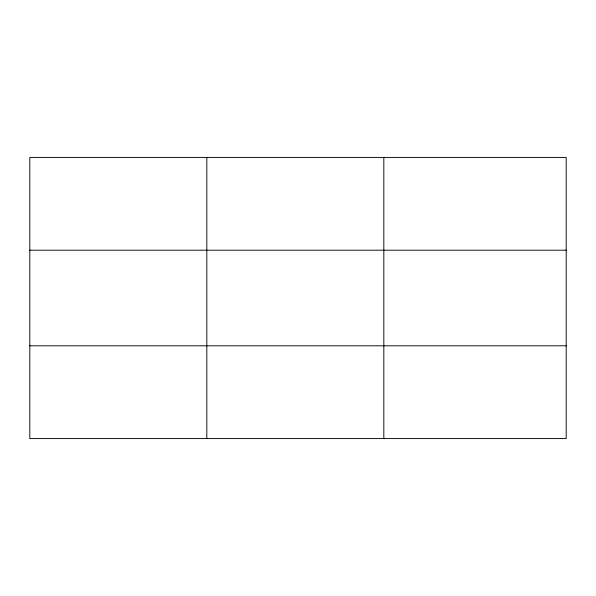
<?xml version="1.0" encoding="UTF-8"?>
<svg xmlns="http://www.w3.org/2000/svg" width="596" height="596" viewBox="0 0 596 596"><rect width="100%" height="100%" fill="white"/><g stroke="black" fill="none" stroke-linecap="round" stroke-linejoin="round"><path stroke-width="0.89" d="M206.812 157.426L206.812 438.574M383.824 157.426L383.824 438.574M566.2 345.799L566.2 438.574L29.8 438.574L29.8 157.426L566.2 157.426L566.2 345.799L29.8 345.799M29.8 250.201L566.2 250.201"/></g></svg>
